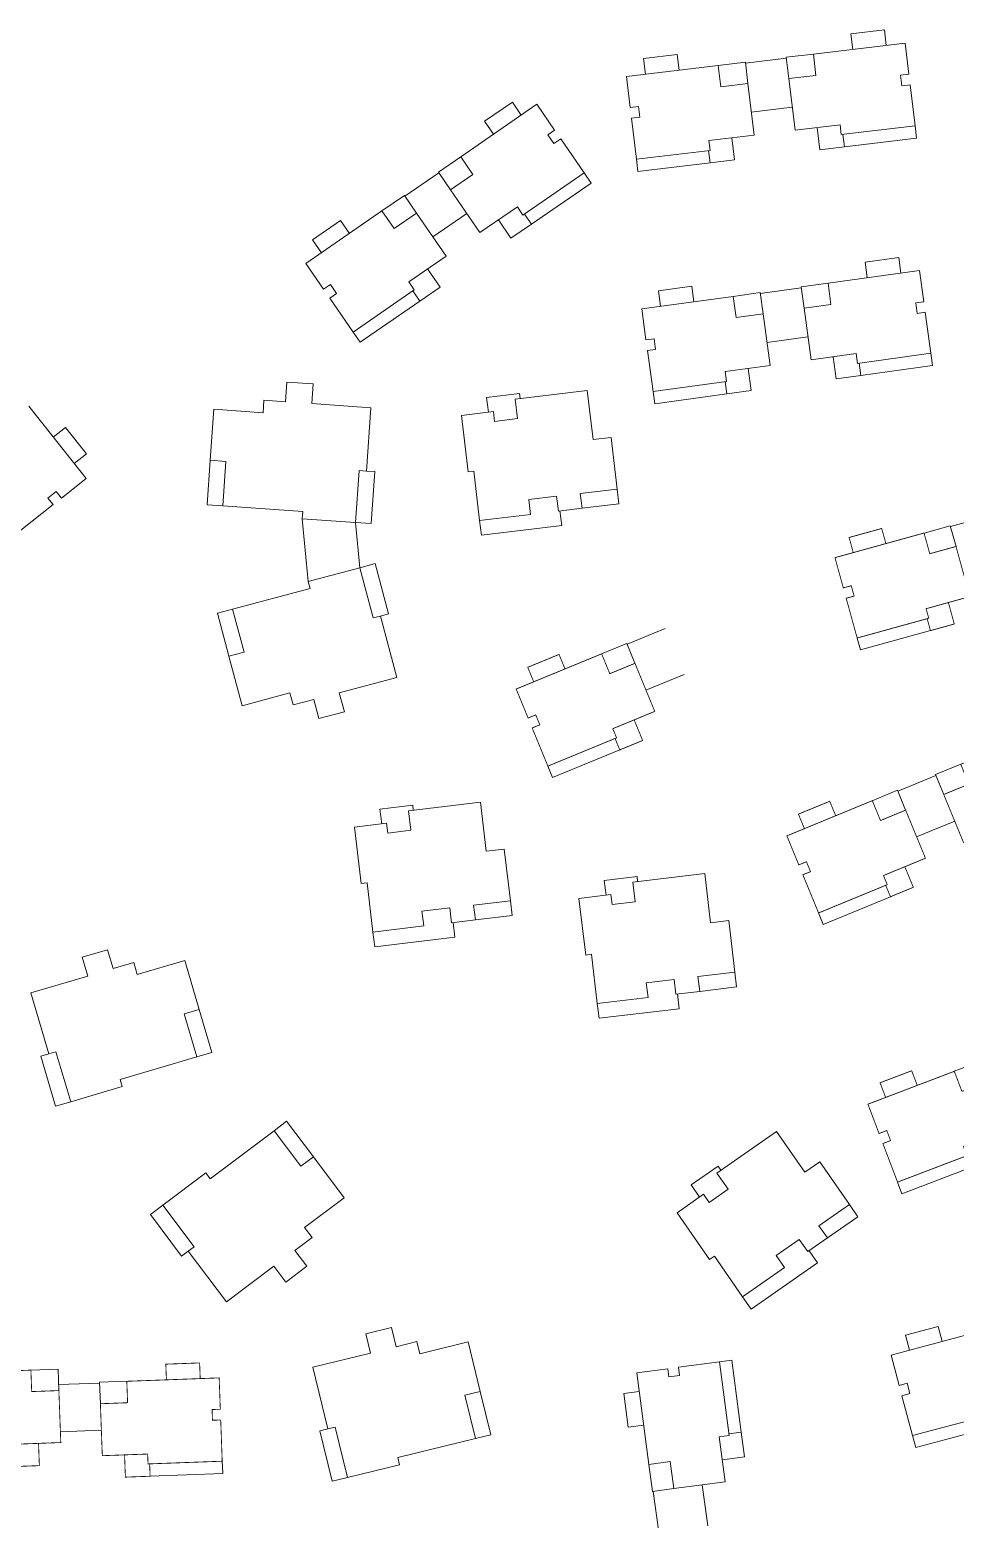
# Model space of a CAD drawing. Extents: x 65861 to 191729, y -16848 to 27649.
# Drawn here: x 134108 to 135230, y -9425 to -7620 of the extents above; entities that cross this region are included whole.
import ezdxf

# ---------------------------------------------------------------- set-up
doc = ezdxf.new("R2010")
doc.units = 0
doc.header["$LTSCALE"] = 1000
doc.header["$MEASUREMENT"] = 0
doc.layers.add('140', color=2, linetype='Continuous', lineweight=5)
doc.layers.add('DingDianTu', color=5, linetype='Continuous', lineweight=0)

# ---------------------------------------------------------------- blocks, each defined once
blk = doc.blocks.new('dafasfd')
at = {"layer": 'DingDianTu', "color": 7}
for points in [[(36368038, 16363912), (36371127, 16365074), (36372042, 16362641)], [(36369878, 16352210), (36361642, 16349110), (36361113, 16350514)]]:
    blk.add_lwpolyline(points, dxfattribs=at)
at = {"layer": 'DingDianTu', "color": 7, "const_width": 100}
blk.add_lwpolyline([(36368038, 16363912), (36368954, 16361479), (36372042, 16362641), (36374261, 16356745), (36369114, 16354807), (36369537, 16353684), (36361113, 16350514), (36359352, 16355194), (36360288, 16355546), (36359830, 16356763), (36358894, 16356410), (36357556, 16359967)], close=True, dxfattribs=at)
for points in [[(36363546, 16362221), (36362876, 16363999), (36359039, 16362555), (36359708, 16360777)], [(36371734, 16355794), (36372686, 16353267), (36369878, 16352210), (36369350, 16353614)]]:
    blk.add_lwpolyline(points, dxfattribs=at)
blk = doc.blocks.new('*E51')
at = {"layer": 'DingDianTu', "color": 251, "xscale": 0.001000002024510444, "yscale": 0.001000000163912773, "zscale": 0.001, "rotation": 339.3761177849276}
blk.add_blockref('dafasfd', (22612.58, -20413.34), dxfattribs=at)
blk = doc.blocks.new('*E38')
at = {"layer": 'DingDianTu', "color": 7, "xscale": 0.001000002024510444, "yscale": 0.001000000163912773, "zscale": 0.001, "rotation": 339.3761177849276}
blk.add_blockref('dafasfd', (22612.58, -20413.34), dxfattribs=at)
blk = doc.blocks.new('*E37')
at = {"layer": 'DingDianTu', "color": 7, "xscale": 0.001000002024510444, "yscale": 0.001000000163912773, "zscale": 0.001, "rotation": 339.3761177849276}
blk.add_blockref('dafasfd', (22612.58, -20413.34), dxfattribs=at)
blk = doc.blocks.new('*E32')
at = {"layer": 'DingDianTu', "color": 7, "xscale": 0.001000002024510444, "yscale": 0.001000000163912773, "zscale": 0.001, "rotation": 339.3761177849276}
blk.add_blockref('dafasfd', (22612.58, -20413.34), dxfattribs=at)
blk = doc.blocks.new('*E30')
at = {"layer": 'DingDianTu', "color": 7, "xscale": 0.001000002024510444, "yscale": 0.001000000163912773, "zscale": 0.001, "rotation": 339.3761177849276}
blk.add_blockref('dafasfd', (22612.58, -20413.34), dxfattribs=at)
blk = doc.blocks.new('*E205')
at = {"layer": 'DingDianTu', "color": 7, "xscale": 0.001000002024510444, "yscale": 0.001000000163912773, "zscale": 0.001, "rotation": 339.3761177849276}
blk.add_blockref('dafasfd', (22612.58, -20413.34), dxfattribs=at)
blk = doc.blocks.new('*E204')
at = {"layer": 'DingDianTu', "color": 7, "xscale": 0.001000002024510444, "yscale": 0.001000000163912773, "zscale": 0.001, "rotation": 339.3761177849276}
blk.add_blockref('dafasfd', (22612.58, -20413.34), dxfattribs=at)

msp = doc.modelspace()

# ---------------------------------------------------------------- linework, layer by layer
at = {"layer": '140', "color": 7}
for p, q in [((135103.6, -7625), (135144.3, -7620.1)), ((135105.9, -7643.9), (135103.6, -7625)), ((135144.3, -7620.1), (135146.6, -7639)), ((134893.1, -7650.2), (134852.4, -7655)), ((134895.4, -7669), (134893.1, -7650.2)), ((135058.2, -7649.6), (135025.4, -7653.5)), ((135169.4, -7636.3), (135058.2, -7649.6)), ((135058.2, -7649.6), (135061.3, -7675.4)), ((135173.9, -7674), (135169.4, -7636.3)), ((134831.8, -7676.6), (134943, -7663.3)), ((134852.4, -7655), (134854.7, -7673.9)), ((134943, -7663.3), (134975.8, -7659.4)), ((134943, -7663.3), (134946.1, -7689.1)), ((134975.8, -7659.4), (134978.9, -7685.2)), ((135025.6, -7654.5), (134975.9, -7660.4)), ((135025.4, -7653.5), (135028.5, -7679.3)), ((134836.3, -7714.4), (134831.8, -7676.6)), ((134946.1, -7689.1), (134978.9, -7685.2)), ((134978.9, -7685.2), (134986.4, -7747.8)), ((135061.3, -7675.4), (135028.5, -7679.3)), ((135028.5, -7679.3), (135036, -7741.9)), ((135164, -7675.2), (135173.9, -7674)), ((135165.5, -7688.1), (135164, -7675.2)), ((135175.5, -7686.9), (135165.5, -7688.1)), ((135181.4, -7736.6), (135175.5, -7686.9)), ((134723.1, -7710.4), (134630.8, -7773.9)), ((134659.6, -7731), (134693.4, -7707.8)), ((134693.4, -7707.8), (134704.1, -7723.4)), ((134744.6, -7741.7), (134723.1, -7710.4)), ((134846.3, -7713.2), (134836.3, -7714.4)), ((134847.8, -7726.1), (134846.3, -7713.2)), ((135032.7, -7714), (134983, -7720)), ((134670.4, -7746.7), (134659.6, -7731)), ((134736.4, -7747.3), (134744.6, -7741.7)), ((134837.9, -7727.3), (134847.8, -7726.1)), ((134843.8, -7776.9), (134837.9, -7727.3)), ((135036, -7741.9), (135090.6, -7735.3)), ((135062.8, -7738.6), (135066, -7765.5)), ((135090.6, -7735.3), (135092, -7747.2)), ((135092, -7747.2), (135181.4, -7736.6)), ((135183.2, -7751.5), (135181.4, -7736.6)), ((134743.8, -7758), (134736.4, -7747.3)), ((134752, -7752.4), (134743.8, -7758)), ((134780.4, -7793.5), (134752, -7752.4)), ((134986.4, -7747.8), (134931.7, -7754.3)), ((134931.7, -7754.3), (134933.2, -7766.2)), ((134959.5, -7751), (134962.7, -7777.8)), ((135095.8, -7761.9), (135094, -7747)), ((135095.8, -7761.9), (135183.2, -7751.5)), ((134630.8, -7773.9), (134603.7, -7792.6)), ((134630.8, -7773.9), (134645.6, -7795.3)), ((134933.2, -7766.2), (134843.8, -7776.9)), ((134845.6, -7791.8), (134843.8, -7776.9)), ((134933, -7781.4), (134931.2, -7766.5)), ((134962.7, -7777.8), (134933, -7781.4)), ((135066, -7765.5), (135095.8, -7761.9)), ((134604.2, -7793.4), (134563, -7821.8)), ((134603.7, -7792.6), (134618.4, -7814)), ((134645.6, -7795.3), (134618.4, -7814)), ((134706.2, -7844.6), (134780.4, -7793.5)), ((134788.9, -7805.9), (134780.4, -7793.5)), ((134933, -7781.4), (134845.6, -7791.8)), ((134618.4, -7814), (134654.1, -7865.9)), ((134716.4, -7855.8), (134788.9, -7805.9)), ((134535.3, -7839.7), (134562.5, -7821)), ((134562.5, -7821), (134577.2, -7842.4)), ((134443.1, -7903.2), (134535.3, -7839.7)), ((134535.3, -7839.7), (134550.1, -7861.1)), ((134550.1, -7861.1), (134577.2, -7842.4)), ((134577.2, -7842.4), (134613, -7894.3)), ((134638.3, -7842.8), (134597.1, -7871.2)), ((134654.1, -7865.9), (134699.4, -7834.7)), ((134699.4, -7834.7), (134706.2, -7844.6)), ((134716.4, -7855.8), (134707.9, -7843.5)), ((134485, -7851.3), (134451.2, -7874.5)), ((134495.8, -7866.9), (134485, -7851.3)), ((134676.4, -7850.6), (134691.7, -7872.8)), ((134691.7, -7872.8), (134716.4, -7855.8)), ((134451.2, -7874.5), (134462, -7890.2)), ((134464.6, -7934.5), (134443.1, -7903.2)), ((134613, -7894.3), (134567.7, -7925.5)), ((135120.9, -7901.8), (135161.6, -7896.2)), ((135123.5, -7920.7), (135120.9, -7901.8)), ((135161.6, -7896.2), (135164.2, -7915.1)), ((134590.7, -7909.6), (134606, -7931.8)), ((135186.9, -7911.9), (135076, -7927.2)), ((135192.1, -7949.6), (135186.9, -7911.9)), ((134472.9, -7928.8), (134464.6, -7934.5)), ((134472, -7945.2), (134480.2, -7939.5)), ((134480.2, -7939.5), (134472.9, -7928.8)), ((134574.5, -7935.3), (134500.3, -7986.4)), ((134567.7, -7925.5), (134574.5, -7935.3)), ((134581.3, -7948.8), (134572.8, -7936.5)), ((134606, -7931.8), (134581.3, -7948.8)), ((134910.9, -7930.8), (134870.3, -7936.4)), ((134870.3, -7936.4), (134872.9, -7955.2)), ((134913.5, -7949.6), (134910.9, -7930.8)), ((134961.1, -7943.1), (134993.8, -7938.6)), ((134993.8, -7938.6), (134997.3, -7964.3)), ((135043.4, -7932.7), (134993.9, -7939.6)), ((135076, -7927.2), (135043.3, -7931.7)), ((135043.3, -7931.7), (135046.9, -7957.5)), ((135076, -7927.2), (135079.5, -7953)), ((134500.3, -7986.4), (134472, -7945.2)), ((134581.3, -7948.8), (134508.9, -7998.8)), ((134850.1, -7958.4), (134961.1, -7943.1)), ((134855.3, -7996), (134850.1, -7958.4)), ((134961.1, -7943.1), (134964.6, -7968.8)), ((135079.5, -7953), (135046.9, -7957.5)), ((135046.9, -7957.5), (135055.5, -8019.9)), ((135182.2, -7950.9), (135192.1, -7949.6)), ((135184, -7963.8), (135182.2, -7950.9)), ((134964.6, -7968.8), (134997.3, -7964.3)), ((134997.3, -7964.3), (135005.9, -8026.7)), ((135193.9, -7962.4), (135184, -7963.8)), ((135200.7, -8012), (135193.9, -7962.4)), ((134508.9, -7998.8), (134500.3, -7986.4)), ((135051.6, -7992.2), (135002.1, -7999)), ((134865.2, -7994.6), (134855.3, -7996)), ((134857.1, -8008.9), (134867, -8007.5)), ((134863.9, -8058.4), (134857.1, -8008.9)), ((134867, -8007.5), (134865.2, -7994.6)), ((135055.5, -8019.9), (135109.9, -8012.4)), ((135109.9, -8012.4), (135111.6, -8024.3)), ((135111.6, -8024.3), (135200.7, -8012)), ((135202.8, -8026.8), (135200.7, -8012)), ((135005.9, -8026.7), (134951.4, -8034.2)), ((134979.2, -8030.4), (134982.9, -8057.2)), ((135082.2, -8016.2), (135085.9, -8043)), ((135115.6, -8038.9), (135113.6, -8024)), ((135115.6, -8038.9), (135202.8, -8026.8)), ((134418.3, -8070.9), (134419.9, -8047)), ((134419.9, -8047), (134451.8, -8049.2)), ((134953.1, -8046.1), (134863.9, -8058.4)), ((134953.2, -8061.3), (134951.1, -8046.4)), ((134951.4, -8034.2), (134953.1, -8046.1)), ((135085.9, -8043), (135115.6, -8038.9)), ((134451.8, -8049.2), (134450.2, -8073.1)), ((134701.9, -8060.8), (134662.2, -8065.6)), ((134662.2, -8065.6), (134664.3, -8083.4)), ((134696.7, -8067.5), (134784.1, -8057.2)), ((134702.7, -8066.8), (134701.9, -8060.8)), ((134784.1, -8057.2), (134791.2, -8116.7)), ((134866, -8073.3), (134863.9, -8058.4)), ((134953.2, -8061.3), (134866, -8073.3)), ((134982.9, -8057.2), (134953.2, -8061.3)), ((134176.6, -8163.9), (134107.1, -8076)), ((134327.2, -8141.8), (134331.4, -8080)), ((134331.4, -8080), (134391.3, -8084.1)), ((134391.3, -8084.1), (134392.3, -8069.1)), ((134392.3, -8069.1), (134418.3, -8070.9)), ((134450.2, -8073.1), (134522, -8078)), ((134522, -8078), (134516.7, -8154.9)), ((134631.6, -8087.3), (134670.3, -8082.7)), ((134670.3, -8082.7), (134671.7, -8094.6)), ((134699.5, -8091.3), (134696.7, -8067.5)), ((134136.9, -8113.7), (134151.8, -8101.9)), ((134151.8, -8101.9), (134177.2, -8134.1)), ((134639.7, -8155.8), (134631.6, -8087.3)), ((134671.7, -8094.6), (134699.5, -8091.3)), ((134791.2, -8116.7), (134813, -8114.1)), ((134813, -8114.1), (134820.4, -8176.7)), ((134177.2, -8134.1), (134162.3, -8145.8)), ((134323.5, -8195.7), (134327.2, -8141.8)), ((134346.1, -8143.1), (134327.2, -8141.8)), ((134342.4, -8197), (134346.1, -8143.1)), ((134507.8, -8154.2), (134503.4, -8217.1)), ((134516.7, -8154.9), (134507.8, -8154.2)), ((134526.7, -8155.5), (134516.7, -8154.9)), ((134522.4, -8218.4), (134526.7, -8155.5)), ((134646.7, -8155), (134639.7, -8155.8)), ((134653.7, -8214.6), (134646.7, -8155)), ((134146.8, -8187.5), (134176.6, -8163.9)), ((134130.4, -8187.7), (134140.6, -8179.6)), ((134136.6, -8195.5), (134130.4, -8187.7)), ((134140.6, -8179.6), (134146.8, -8187.5)), ((134746.9, -8185.4), (134713.2, -8189.4)), ((134713.2, -8189.4), (134715.3, -8207.3)), ((134749.1, -8203.3), (134746.9, -8185.4)), ((134820.4, -8176.7), (134775.7, -8182)), ((134775.7, -8182), (134777.8, -8199.9)), ((134820.4, -8176.7), (134822.5, -8194.6)), ((134097.4, -8226.5), (134136.6, -8195.5)), ((134342.4, -8197), (134323.5, -8195.7)), ((134439.2, -8203.7), (134342.4, -8197)), ((134438.6, -8212.6), (134439.2, -8203.7)), ((134715.3, -8207.3), (134653.7, -8214.6)), ((134777.8, -8199.9), (134749.1, -8203.3)), ((134751, -8203.1), (134753.2, -8220.9)), ((134822.5, -8194.6), (134777.8, -8199.9)), ((135272.6, -8208.8), (135224.4, -8222.1)), ((134438.6, -8212.6), (134445.8, -8288.5)), ((134503.4, -8217.1), (134438.6, -8212.6)), ((134503.4, -8217.1), (134508.6, -8271.9)), ((134503.4, -8217.1), (134522.4, -8218.4)), ((134655.8, -8232.5), (134653.7, -8214.6)), ((134753.2, -8220.9), (134655.8, -8232.5)), ((134508.6, -8271.9), (134445.8, -8288.5)), ((134508.6, -8271.9), (134527, -8267)), ((134524.8, -8332.8), (134508.6, -8271.9)), ((134527, -8267), (134543.1, -8327.9)), ((134448.1, -8297.2), (134354.3, -8322.1)), ((134445.8, -8288.5), (134448.1, -8297.2)), ((134354.3, -8322.1), (134336, -8327)), ((134336, -8327), (134349.8, -8379.2)), ((134354.3, -8322.1), (134368.2, -8374.3)), ((134533.5, -8330.5), (134524.8, -8332.8)), ((134543.1, -8327.9), (134533.5, -8330.5)), ((134553.2, -8404.9), (134533.5, -8330.5)), ((134878.7, -8345.6), (134832.4, -8364.6)), ((134368.2, -8374.3), (134349.8, -8379.2)), ((134349.8, -8379.2), (134365.7, -8439.1)), ((134483.6, -8423.4), (134553.2, -8404.9)), ((134901.5, -8401.1), (134855.3, -8420.1)), ((134365.7, -8439.1), (134423.7, -8423.7)), ((134423.7, -8423.7), (134427.5, -8438.2)), ((134489.8, -8446.6), (134483.6, -8423.4)), ((134427.5, -8438.2), (134452.7, -8431.6)), ((134452.7, -8431.6), (134458.8, -8454.8)), ((134458.8, -8454.8), (134489.8, -8446.6)), ((135206.8, -8523.5), (135160.5, -8542.6)), ((134572.6, -8559.6), (134532.9, -8564.3)), ((134532.9, -8564.3), (134535, -8582.2)), ((134567.3, -8566.3), (134654.7, -8555.9)), ((134570.2, -8590.1), (134567.3, -8566.3)), ((134573.3, -8565.6), (134572.6, -8559.6)), ((134654.7, -8555.9), (134661.8, -8615.5)), ((134502.2, -8586.1), (134540.9, -8581.5)), ((134510.3, -8654.6), (134502.2, -8586.1)), ((134540.9, -8581.5), (134542.4, -8593.4)), ((135229.6, -8579), (135183.4, -8598.1)), ((134542.4, -8593.4), (134570.2, -8590.1)), ((134661.8, -8615.5), (134683.6, -8612.9)), ((134683.6, -8612.9), (134691, -8675.5)), ((134839.3, -8652.8), (134926.6, -8642.5)), ((134926.6, -8642.5), (134933.7, -8702.1)), ((134517.3, -8653.8), (134510.3, -8654.6)), ((134524.4, -8713.3), (134517.3, -8653.8)), ((134844.5, -8646.2), (134804.8, -8650.9)), ((134804.8, -8650.9), (134806.9, -8668.8)), ((134842.1, -8676.7), (134839.3, -8652.8)), ((134845.2, -8652.1), (134844.5, -8646.2)), ((134691, -8675.5), (134646.4, -8680.8)), ((134691, -8675.5), (134693.2, -8693.3)), ((134774.1, -8672.6), (134812.9, -8668)), ((134782.3, -8741.2), (134774.1, -8672.6)), ((134812.9, -8668), (134814.3, -8680)), ((134814.3, -8680), (134842.1, -8676.7)), ((134617.6, -8684.2), (134583.8, -8688.2)), ((134583.8, -8688.2), (134585.9, -8706)), ((134619.7, -8702), (134617.6, -8684.2)), ((134646.4, -8680.8), (134648.5, -8698.6)), ((134693.2, -8693.3), (134648.5, -8698.6)), ((134585.9, -8706), (134524.4, -8713.3)), ((134526.5, -8731.2), (134524.4, -8713.3)), ((134648.5, -8698.6), (134619.7, -8702)), ((134621.7, -8701.8), (134623.8, -8719.7)), ((134933.7, -8702.1), (134955.6, -8699.5)), ((134955.6, -8699.5), (134963, -8762)), ((134623.8, -8719.7), (134526.5, -8731.2)), ((134202.7, -8734.7), (134172, -8743.7)), ((134172, -8743.7), (134178.8, -8766.8)), ((134209.5, -8757.7), (134202.7, -8734.7)), ((134234.5, -8750.4), (134209.5, -8757.7)), ((134238.7, -8764.8), (134234.5, -8750.4)), ((134296.3, -8747.8), (134238.7, -8764.8)), ((134313.8, -8807.3), (134296.3, -8747.8)), ((134789.2, -8740.3), (134782.3, -8741.2)), ((134796.3, -8799.9), (134789.2, -8740.3)), ((134178.8, -8766.8), (134109.8, -8787.1)), ((134963, -8762), (134918.3, -8767.3)), ((134918.3, -8767.3), (134920.4, -8785.2)), ((134963, -8762), (134965.1, -8779.9)), ((134109.8, -8787.1), (134131.5, -8861)), ((134889.5, -8770.7), (134855.7, -8774.7)), ((134855.7, -8774.7), (134857.8, -8792.6)), ((134891.6, -8788.6), (134889.5, -8770.7)), ((134920.4, -8785.2), (134891.6, -8788.6)), ((134893.6, -8788.4), (134895.7, -8806.3)), ((134965.1, -8779.9), (134920.4, -8785.2)), ((134857.8, -8792.6), (134796.3, -8799.9)), ((134798.4, -8817.8), (134796.3, -8799.9)), ((134895.7, -8806.3), (134798.4, -8817.8)), ((134295.6, -8812.6), (134313.8, -8807.3)), ((134310.8, -8864.4), (134295.6, -8812.6)), ((134329, -8859.1), (134313.8, -8807.3)), ((134131.5, -8861), (134140.2, -8858.4)), ((134140.2, -8858.4), (134158, -8918.9)), ((134310.8, -8864.4), (134329, -8859.1)), ((134121.9, -8863.8), (134131.5, -8861)), ((134139.7, -8924.2), (134121.9, -8863.8)), ((134217.8, -8891.9), (134310.8, -8864.4)), ((134220.3, -8900.5), (134217.8, -8891.9)), ((134158, -8918.9), (134220.3, -8900.5)), ((134158, -8918.9), (134139.7, -8924.2)), ((134404.7, -8954), (134419.8, -8942.6)), ((134419.8, -8942.6), (134452.3, -8985.7)), ((134327.1, -9012.3), (134404.7, -8954)), ((134404.7, -8954), (134437.1, -8997.2)), ((134941.3, -9005.3), (135013.6, -8955)), ((135013.6, -8955), (135047.8, -9004.3)), ((134437.1, -8997.2), (134452.3, -8985.7)), ((134452.3, -8985.7), (134489.6, -9035.3)), ((134942.8, -8996.9), (134910, -9019.8)), ((134946.2, -9001.9), (134942.8, -8996.9)), ((135047.8, -9004.3), (135065.9, -8991.7)), ((135065.9, -8991.7), (135101.8, -9043.5)), ((134269.8, -9044.2), (134321.7, -9005.1)), ((134321.7, -9005.1), (134327.1, -9012.3)), ((134910, -9019.8), (134920.2, -9034.5)), ((134955, -9025), (134941.3, -9005.3)), ((134489.6, -9035.3), (134441.6, -9071.4)), ((134893.1, -9053.4), (134925.2, -9031.1)), ((134925.2, -9031.1), (134932, -9041)), ((134932, -9041), (134955, -9025)), ((134269.8, -9044.2), (134254.6, -9055.6)), ((134254.6, -9055.6), (134292.5, -9106)), ((134307.7, -9094.6), (134269.8, -9044.2)), ((134932.5, -9110), (134893.1, -9053.4)), ((135101.8, -9043.5), (135064.9, -9069.2)), ((135112.1, -9058.3), (135075.2, -9083.9)), ((135101.8, -9043.5), (135112.1, -9058.3)), ((134441.6, -9071.4), (134450.7, -9083.3)), ((135064.9, -9069.2), (135075.2, -9083.9)), ((134300.5, -9100), (134307.7, -9094.6)), ((134450.7, -9083.3), (134429.9, -9099)), ((135041.1, -9085.7), (135013.2, -9105.1)), ((135051.4, -9100.5), (135041.1, -9085.7)), ((135075.2, -9083.9), (135051.4, -9100.5)), ((134292.5, -9106), (134300.5, -9100)), ((134346.8, -9161.5), (134300.5, -9100)), ((134429.9, -9099), (134444.3, -9118.2)), ((134938.3, -9106), (134932.5, -9110)), ((134972.5, -9155.3), (134938.3, -9106)), ((135013.2, -9105.1), (135023.4, -9119.9)), ((135053, -9099.4), (135063.3, -9114.1)), ((134404.3, -9118.2), (134346.8, -9161.5)), ((134418.7, -9137.4), (134404.3, -9118.2)), ((134444.3, -9118.2), (134418.7, -9137.4)), ((135023.4, -9119.9), (134972.5, -9155.3)), ((135063.3, -9114.1), (134982.8, -9170.1)), ((134982.8, -9170.1), (134972.5, -9155.3)), ((134546.8, -9192.5), (134515.7, -9200.1)), ((134515.7, -9200.1), (134521.4, -9223.4)), ((134552.5, -9215.8), (134546.8, -9192.5)), ((135152.5, -9225.9), (135260.7, -9197)), ((135209.4, -9191.1), (135169.8, -9201.6)), ((135169.8, -9201.6), (135174.7, -9220)), ((135214.3, -9209.4), (135209.4, -9191.1)), ((134577.7, -9209.6), (134552.5, -9215.8)), ((134581.3, -9224.2), (134577.7, -9209.6)), ((134639.6, -9209.9), (134581.3, -9224.2)), ((134654.3, -9270.1), (134639.6, -9209.9)), ((134521.4, -9223.4), (134451.5, -9240.5)), ((134944.3, -9234.1), (134894.7, -9240.7)), ((134959.2, -9232.1), (134944.3, -9234.1)), ((134956.1, -9323.3), (134944.3, -9234.1)), ((134970.7, -9319.4), (134959.2, -9232.1)), ((135162.3, -9262.6), (135152.5, -9225.9)), ((134451.5, -9240.5), (134469.8, -9315.3)), ((134881.8, -9242.4), (134844.2, -9247.3)), ((134844.2, -9247.3), (134858.8, -9358.4)), ((134883.2, -9252.3), (134881.8, -9242.4)), ((134896, -9250.6), (134883.2, -9252.3)), ((134894.7, -9240.7), (134896, -9250.6)), ((134193.2, -9259.9), (134143.2, -9261.7)), ((134635.9, -9274.6), (134654.3, -9270.1)), ((134648.7, -9327.1), (134635.9, -9274.6)), ((134667.1, -9322.6), (134654.3, -9270.1)), ((134828.4, -9272.6), (134847.2, -9270.1)), ((134833.7, -9313.3), (134828.4, -9272.6)), ((135171.9, -9260.1), (135162.3, -9262.6)), ((135165.6, -9275.2), (135175.3, -9272.6)), ((135178.5, -9323.5), (135165.6, -9275.2)), ((135175.3, -9272.6), (135171.9, -9260.1)), ((134852.6, -9310.8), (134833.7, -9313.3)), ((135265.5, -9300.3), (135178.5, -9323.5)), ((134195.3, -9317), (134145.3, -9318.9)), ((134460, -9317.6), (134469.8, -9315.3)), ((134475, -9378.8), (134460, -9317.6)), ((134469.8, -9315.3), (134478.5, -9313.1)), ((134478.5, -9313.1), (134493.5, -9374.3)), ((134554.5, -9350.1), (134648.7, -9327.1)), ((134648.7, -9327.1), (134667.1, -9322.6)), ((134944.2, -9324.9), (134956.1, -9323.3)), ((134951.4, -9379.4), (134944.2, -9324.9)), ((134970.7, -9319.4), (134955.8, -9321.4)), ((134974.6, -9349.1), (134970.7, -9319.4)), ((135182.4, -9338), (135178.5, -9323.5)), ((135267.4, -9315.3), (135182.4, -9338)), ((134493.5, -9374.3), (134556.6, -9358.9)), ((134556.6, -9358.9), (134554.5, -9350.1)), ((134858.8, -9358.4), (134884.6, -9355)), ((134858.8, -9358.4), (134863.2, -9391.1)), ((134884.6, -9355), (134888.9, -9387.7)), ((134947.9, -9352.7), (134974.6, -9349.1)), ((134493.5, -9374.3), (134475, -9378.8)), ((134888.9, -9387.7), (134951.4, -9379.4)), ((134923.6, -9383.1), (134930.2, -9432.7)), ((134863.2, -9391.1), (134888.9, -9387.7)), ((134864.1, -9391), (134870.7, -9440.5))]:
    msp.add_line(p, q, dxfattribs=at)

# ---------------------------------------------------------------- block references
at = {"layer": '140', "color": 7, "yscale": 10.00000000931323, "zscale": 10}
for name, p, xscale, rotation in [('*E32', (-514097.5, -1769.1), 10.00000000934839, 15.43944678286153), ('*E30', (-510518.4, -80357), 10.00000000930756, 22.37417144314559), ('*E205', (-510190.3, -80534.9), 10.00000000930756, 22.37417144314559), ('*E51', (-511788.1, -63544.2), 10.00000000925495, 20.83862182147166), ('*E38', (-496178.8, 146817.9), 10.00000000930799, 2.102581703969761)]:
    msp.add_blockref(name, p, dxfattribs=dict(at, xscale=xscale, rotation=rotation))
at = {"layer": '140', "color": 7, "extrusion": (0, 0, -1), "yscale": 10.00000000931323, "zscale": -10}
for name, p, xscale, rotation in [('*E204', (-644220.8, 394670.3), 10.00000000930756, 337.6258285568545), ('*E37', (-751374.1, 192602.1), 10.00000000930799, 357.8974182960303)]:
    msp.add_blockref(name, p, dxfattribs=dict(at, xscale=xscale, rotation=rotation))

doc.saveas('drawing.dxf')
